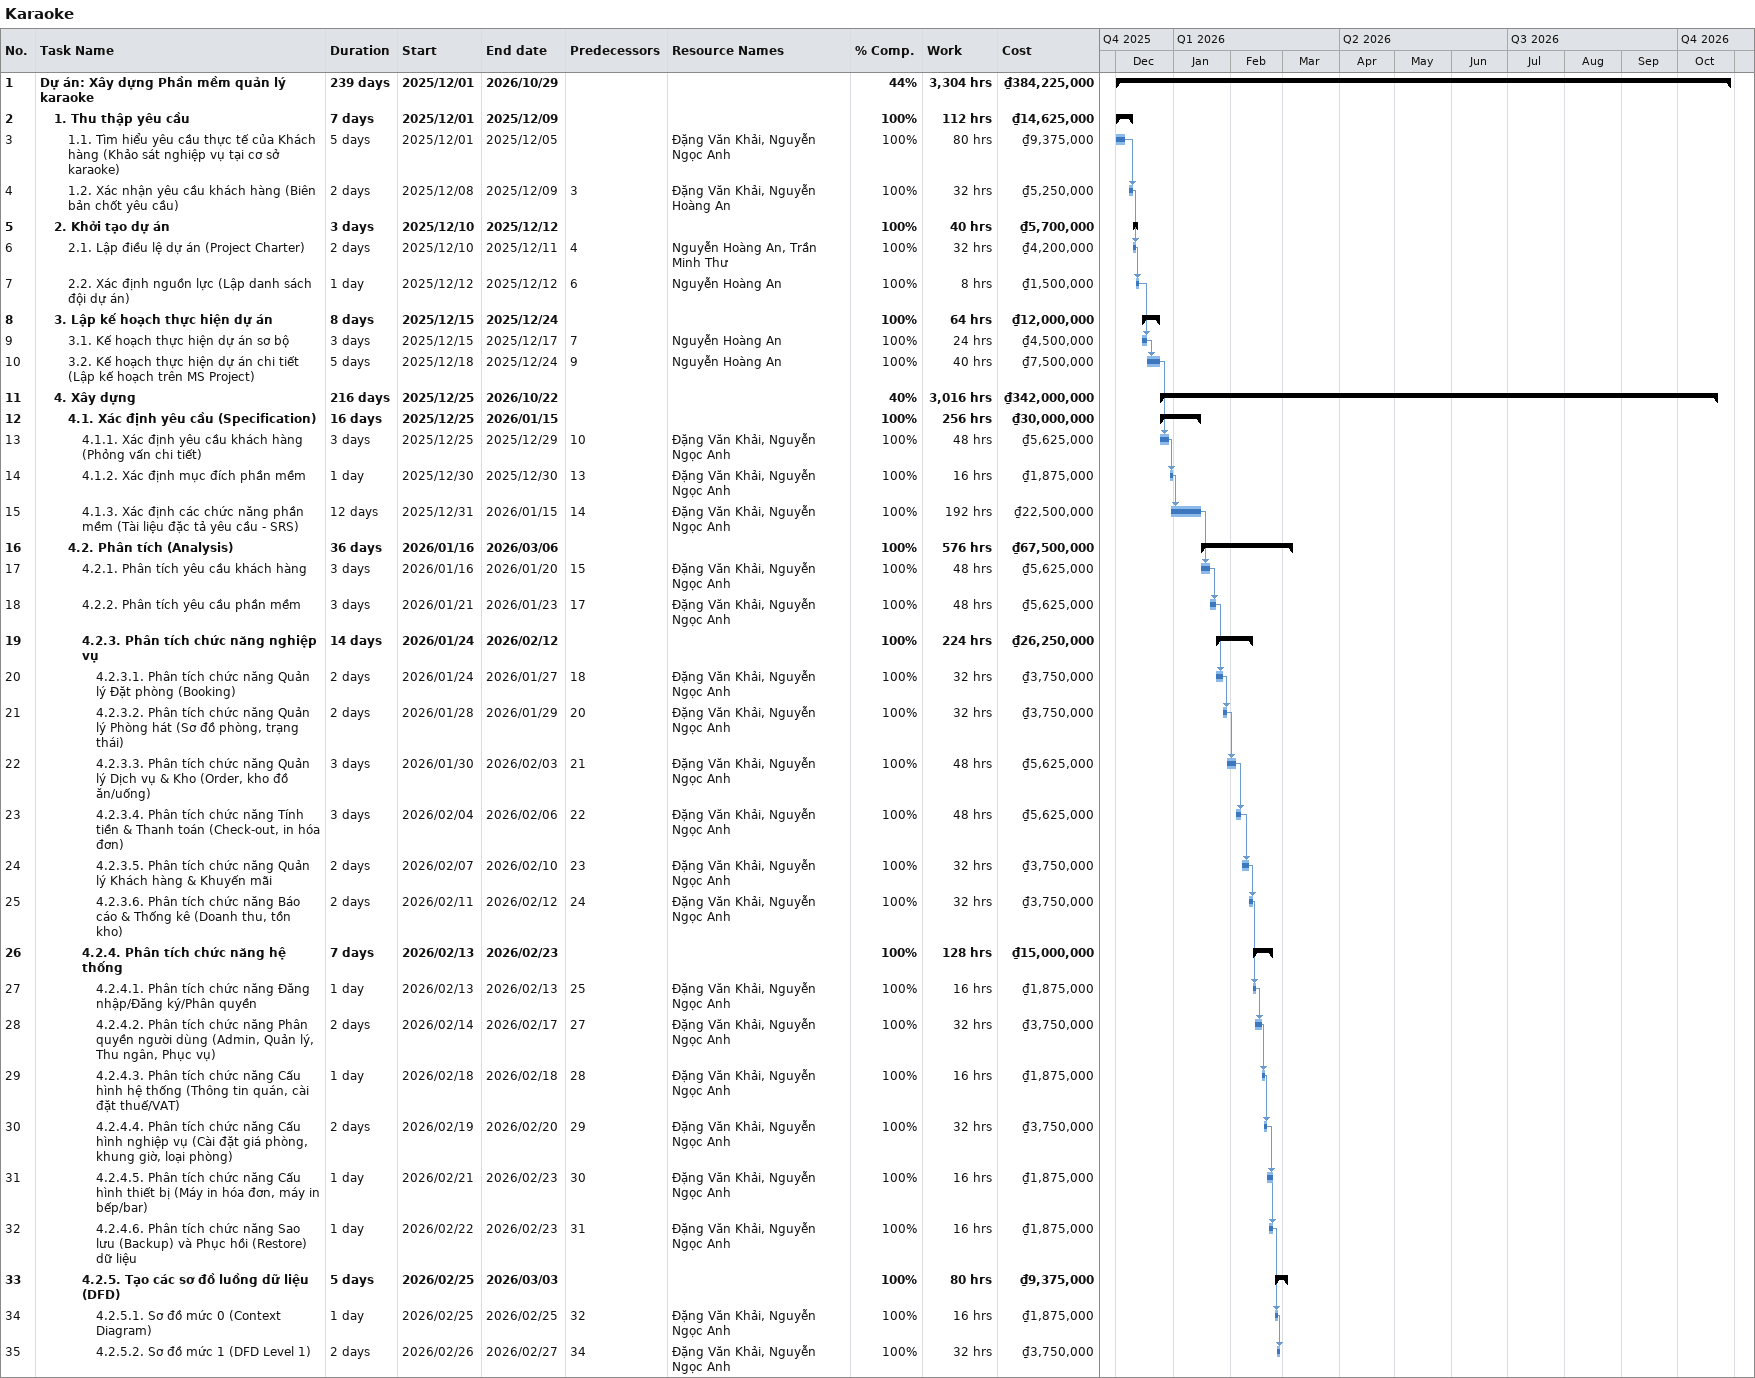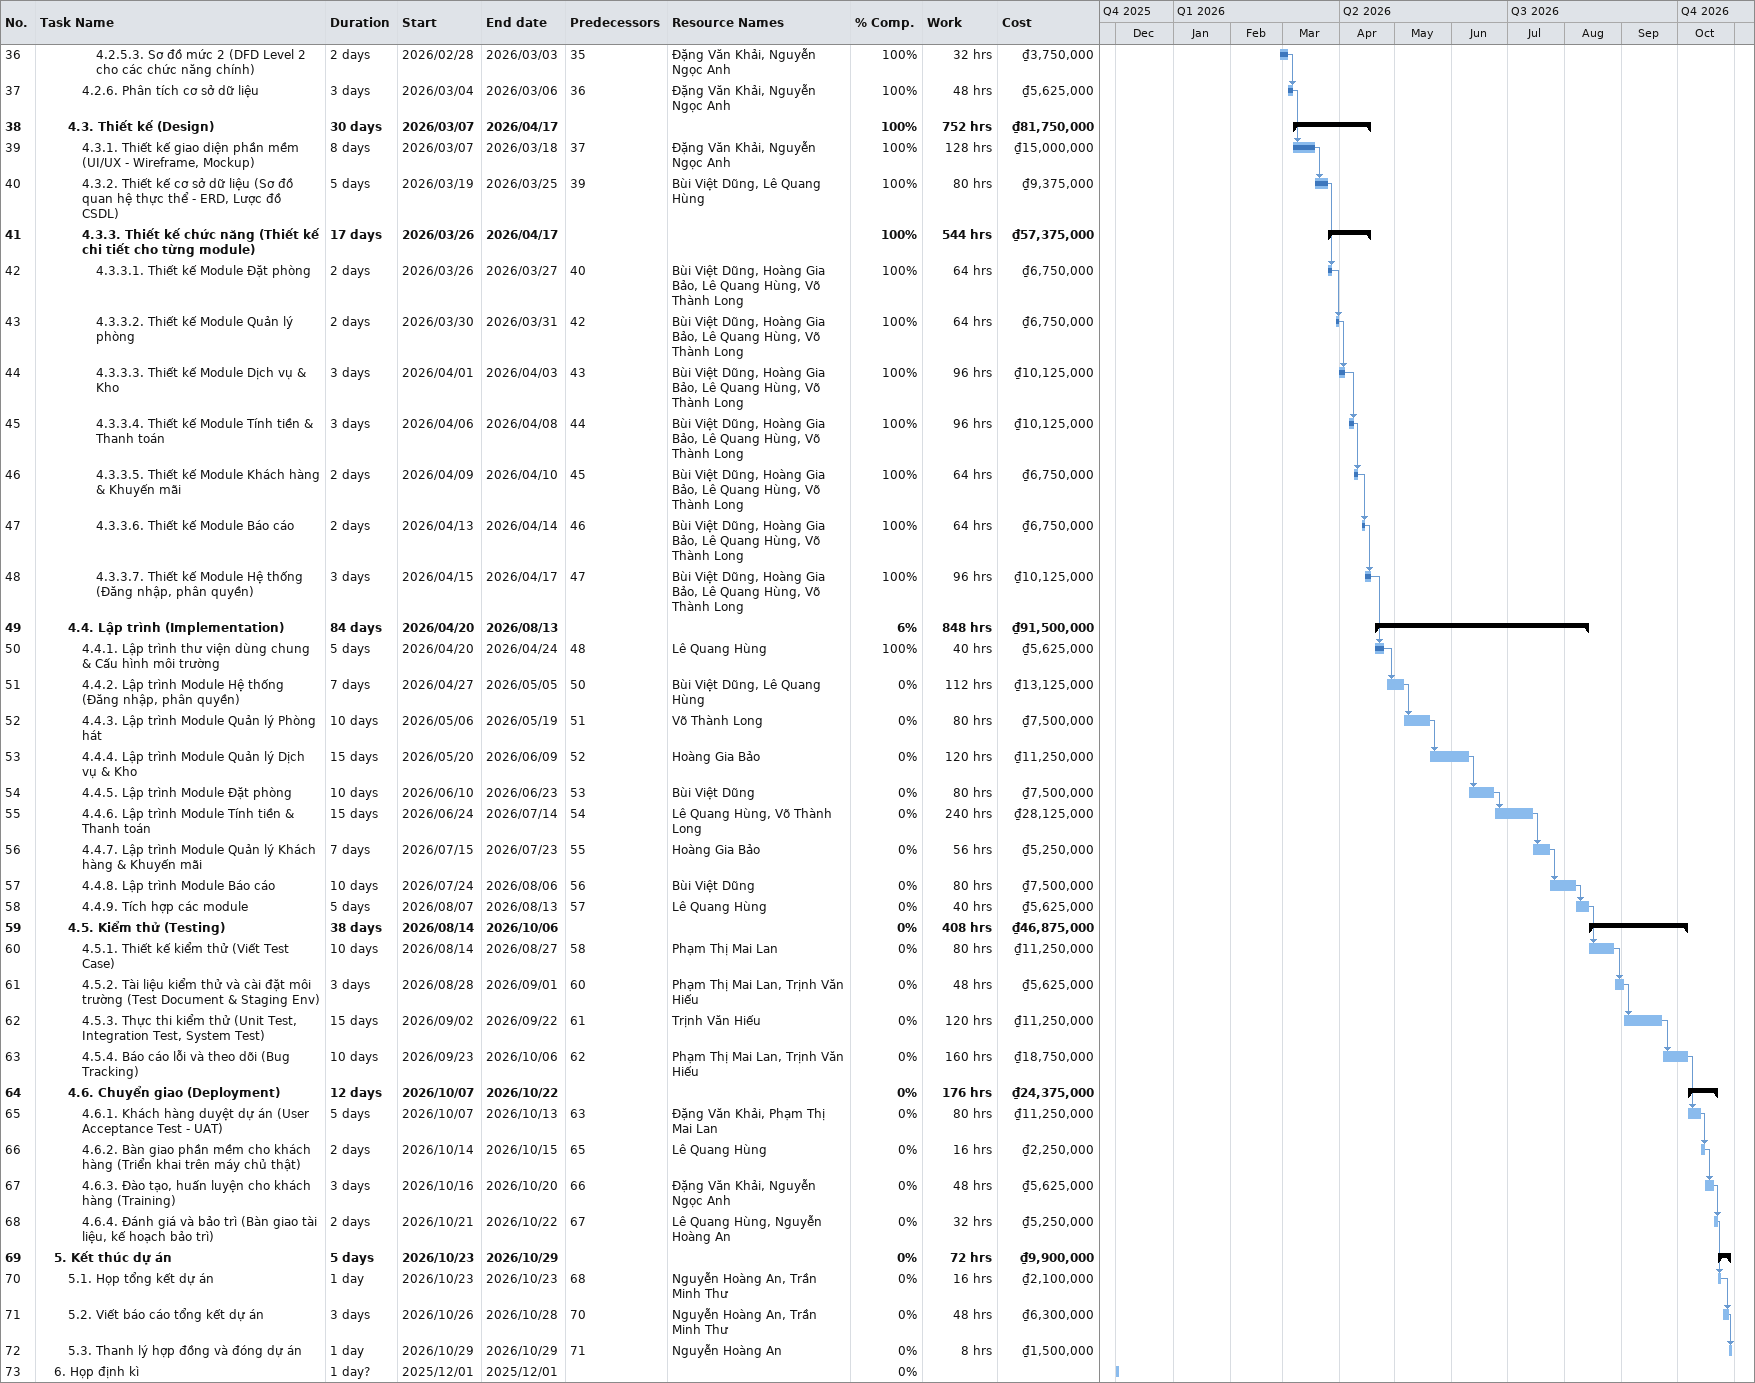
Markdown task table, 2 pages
Karaoke

| ID | Level | Task | Duration | Start | Finish | Predecessors | Resources | % complete | Work (h) | Cost (₫) |
|---|---|---|---|---|---|---|---|---|---|---|
| 1 | 1 | **Dự án: Xây dựng Phần mềm quản lý karaoke** | 239d | 2025-12-01 | 2026-10-29 |  |  | 44 | 3304 | 384225000 |
| 2 | 2 | **1. Thu thập yêu cầu** | 7d | 2025-12-01 | 2025-12-09 |  |  | 100 | 112 | 14625000 |
| 3 | 3 | 1.1. Tìm hiểu yêu cầu thực tế của Khách hàng (Khảo sát nghiệp vụ tại cơ sở karaoke) | 5d | 2025-12-01 | 2025-12-05 |  | Đặng Văn Khải, Nguyễn Ngọc Anh | 100 | 80 | 9375000 |
| 4 | 3 | 1.2. Xác nhận yêu cầu khách hàng (Biên bản chốt yêu cầu) | 2d | 2025-12-08 | 2025-12-09 | 3 | Đặng Văn Khải, Nguyễn Hoàng An | 100 | 32 | 5250000 |
| 5 | 2 | **2. Khởi tạo dự án** | 3d | 2025-12-10 | 2025-12-12 |  |  | 100 | 40 | 5700000 |
| 6 | 3 | 2.1. Lập điều lệ dự án (Project Charter) | 2d | 2025-12-10 | 2025-12-11 | 4 | Nguyễn Hoàng An, Trần Minh Thư | 100 | 32 | 4200000 |
| 7 | 3 | 2.2. Xác định nguồn lực (Lập danh sách đội dự án) | 1d | 2025-12-12 | 2025-12-12 | 6 | Nguyễn Hoàng An | 100 | 8 | 1500000 |
| 8 | 2 | **3. Lập kế hoạch thực hiện dự án** | 8d | 2025-12-15 | 2025-12-24 |  |  | 100 | 64 | 12000000 |
| 9 | 3 | 3.1. Kế hoạch thực hiện dự án sơ bộ | 3d | 2025-12-15 | 2025-12-17 | 7 | Nguyễn Hoàng An | 100 | 24 | 4500000 |
| 10 | 3 | 3.2. Kế hoạch thực hiện dự án chi tiết (Lập kế hoạch trên MS Project) | 5d | 2025-12-18 | 2025-12-24 | 9 | Nguyễn Hoàng An | 100 | 40 | 7500000 |
| 11 | 2 | **4. Xây dựng** | 216d | 2025-12-25 | 2026-10-22 |  |  | 40 | 3016 | 342000000 |
| 12 | 3 | **4.1. Xác định yêu cầu (Specification)** | 16d | 2025-12-25 | 2026-01-15 |  |  | 100 | 256 | 30000000 |
| 13 | 4 | 4.1.1. Xác định yêu cầu khách hàng (Phỏng vấn chi tiết) | 3d | 2025-12-25 | 2025-12-29 | 10 | Đặng Văn Khải, Nguyễn Ngọc Anh | 100 | 48 | 5625000 |
| 14 | 4 | 4.1.2. Xác định mục đích phần mềm | 1d | 2025-12-30 | 2025-12-30 | 13 | Đặng Văn Khải, Nguyễn Ngọc Anh | 100 | 16 | 1875000 |
| 15 | 4 | 4.1.3. Xác định các chức năng phần mềm (Tài liệu đặc tả yêu cầu - SRS) | 12d | 2025-12-31 | 2026-01-15 | 14 | Đặng Văn Khải, Nguyễn Ngọc Anh | 100 | 192 | 22500000 |
| 16 | 3 | **4.2. Phân tích (Analysis)** | 36d | 2026-01-16 | 2026-03-06 |  |  | 100 | 576 | 67500000 |
| 17 | 4 | 4.2.1. Phân tích yêu cầu khách hàng | 3d | 2026-01-16 | 2026-01-20 | 15 | Đặng Văn Khải, Nguyễn Ngọc Anh | 100 | 48 | 5625000 |
| 18 | 4 | 4.2.2. Phân tích yêu cầu phần mềm | 3d | 2026-01-21 | 2026-01-23 | 17 | Đặng Văn Khải, Nguyễn Ngọc Anh | 100 | 48 | 5625000 |
| 19 | 4 | **4.2.3. Phân tích chức năng nghiệp vụ** | 14d | 2026-01-24 | 2026-02-12 |  |  | 100 | 224 | 26250000 |
| 20 | 5 | 4.2.3.1. Phân tích chức năng Quản lý Đặt phòng (Booking) | 2d | 2026-01-24 | 2026-01-27 | 18 | Đặng Văn Khải, Nguyễn Ngọc Anh | 100 | 32 | 3750000 |
| 21 | 5 | 4.2.3.2. Phân tích chức năng Quản lý Phòng hát (Sơ đồ phòng, trạng thái) | 2d | 2026-01-28 | 2026-01-29 | 20 | Đặng Văn Khải, Nguyễn Ngọc Anh | 100 | 32 | 3750000 |
| 22 | 5 | 4.2.3.3. Phân tích chức năng Quản lý Dịch vụ & Kho (Order, kho đồ ăn/uống) | 3d | 2026-01-30 | 2026-02-03 | 21 | Đặng Văn Khải, Nguyễn Ngọc Anh | 100 | 48 | 5625000 |
| 23 | 5 | 4.2.3.4. Phân tích chức năng Tính tiền & Thanh toán (Check-out, in hóa đơn) | 3d | 2026-02-04 | 2026-02-06 | 22 | Đặng Văn Khải, Nguyễn Ngọc Anh | 100 | 48 | 5625000 |
| 24 | 5 | 4.2.3.5. Phân tích chức năng Quản lý Khách hàng & Khuyến mãi | 2d | 2026-02-07 | 2026-02-10 | 23 | Đặng Văn Khải, Nguyễn Ngọc Anh | 100 | 32 | 3750000 |
| 25 | 5 | 4.2.3.6. Phân tích chức năng Báo cáo & Thống kê (Doanh thu, tồn kho) | 2d | 2026-02-11 | 2026-02-12 | 24 | Đặng Văn Khải, Nguyễn Ngọc Anh | 100 | 32 | 3750000 |
| 26 | 4 | **4.2.4. Phân tích chức năng hệ thống** | 7d | 2026-02-13 | 2026-02-23 |  |  | 100 | 128 | 15000000 |
| 27 | 5 | 4.2.4.1. Phân tích chức năng Đăng nhập/Đăng ký/Phân quyền | 1d | 2026-02-13 | 2026-02-13 | 25 | Đặng Văn Khải, Nguyễn Ngọc Anh | 100 | 16 | 1875000 |
| 28 | 5 | 4.2.4.2. Phân tích chức năng Phân quyền người dùng (Admin, Quản lý, Thu ngân, Phục vụ) | 2d | 2026-02-14 | 2026-02-17 | 27 | Đặng Văn Khải, Nguyễn Ngọc Anh | 100 | 32 | 3750000 |
| 29 | 5 | 4.2.4.3. Phân tích chức năng Cấu hình hệ thống (Thông tin quán, cài đặt thuế/VAT) | 1d | 2026-02-18 | 2026-02-18 | 28 | Đặng Văn Khải, Nguyễn Ngọc Anh | 100 | 16 | 1875000 |
| 30 | 5 | 4.2.4.4. Phân tích chức năng Cấu hình nghiệp vụ (Cài đặt giá phòng, khung giờ, loại phòng) | 2d | 2026-02-19 | 2026-02-20 | 29 | Đặng Văn Khải, Nguyễn Ngọc Anh | 100 | 32 | 3750000 |
| 31 | 5 | 4.2.4.5. Phân tích chức năng Cấu hình thiết bị (Máy in hóa đơn, máy in bếp/bar) | 1d | 2026-02-21 | 2026-02-23 | 30 | Đặng Văn Khải, Nguyễn Ngọc Anh | 100 | 16 | 1875000 |
| 32 | 5 | 4.2.4.6. Phân tích chức năng Sao lưu (Backup) và Phục hồi (Restore) dữ liệu | 1d | 2026-02-22 | 2026-02-23 | 31 | Đặng Văn Khải, Nguyễn Ngọc Anh | 100 | 16 | 1875000 |
| 33 | 4 | **4.2.5. Tạo các sơ đồ luồng dữ liệu (DFD)** | 5d | 2026-02-25 | 2026-03-03 |  |  | 100 | 80 | 9375000 |
| 34 | 5 | 4.2.5.1. Sơ đồ mức 0 (Context Diagram) | 1d | 2026-02-25 | 2026-02-25 | 32 | Đặng Văn Khải, Nguyễn Ngọc Anh | 100 | 16 | 1875000 |
| 35 | 5 | 4.2.5.2. Sơ đồ mức 1 (DFD Level 1) | 2d | 2026-02-26 | 2026-02-27 | 34 | Đặng Văn Khải, Nguyễn Ngọc Anh | 100 | 32 | 3750000 |
| 36 | 5 | 4.2.5.3. Sơ đồ mức 2 (DFD Level 2 cho các chức năng chính) | 2d | 2026-02-28 | 2026-03-03 | 35 | Đặng Văn Khải, Nguyễn Ngọc Anh | 100 | 32 | 3750000 |
| 37 | 4 | 4.2.6. Phân tích cơ sở dữ liệu | 3d | 2026-03-04 | 2026-03-06 | 36 | Đặng Văn Khải, Nguyễn Ngọc Anh | 100 | 48 | 5625000 |
| 38 | 3 | **4.3. Thiết kế (Design)** | 30d | 2026-03-07 | 2026-04-17 |  |  | 100 | 752 | 81750000 |
| 39 | 4 | 4.3.1. Thiết kế giao diện phần mềm (UI/UX - Wireframe, Mockup) | 8d | 2026-03-07 | 2026-03-18 | 37 | Đặng Văn Khải, Nguyễn Ngọc Anh | 100 | 128 | 15000000 |
| 40 | 4 | 4.3.2. Thiết kế cơ sở dữ liệu (Sơ đồ quan hệ thực thể - ERD, Lược đồ CSDL) | 5d | 2026-03-19 | 2026-03-25 | 39 | Bùi Việt Dũng, Lê Quang Hùng | 100 | 80 | 9375000 |
| 41 | 4 | **4.3.3. Thiết kế chức năng (Thiết kế chi tiết cho từng module)** | 17d | 2026-03-26 | 2026-04-17 |  |  | 100 | 544 | 57375000 |
| 42 | 5 | 4.3.3.1. Thiết kế Module Đặt phòng | 2d | 2026-03-26 | 2026-03-27 | 40 | Bùi Việt Dũng, Hoàng Gia Bảo, Lê Quang Hùng, Võ Thành Long | 100 | 64 | 6750000 |
| 43 | 5 | 4.3.3.2. Thiết kế Module Quản lý phòng | 2d | 2026-03-30 | 2026-03-31 | 42 | Bùi Việt Dũng, Hoàng Gia Bảo, Lê Quang Hùng, Võ Thành Long | 100 | 64 | 6750000 |
| 44 | 5 | 4.3.3.3. Thiết kế Module Dịch vụ & Kho | 3d | 2026-04-01 | 2026-04-03 | 43 | Bùi Việt Dũng, Hoàng Gia Bảo, Lê Quang Hùng, Võ Thành Long | 100 | 96 | 10125000 |
| 45 | 5 | 4.3.3.4. Thiết kế Module Tính tiền & Thanh toán | 3d | 2026-04-06 | 2026-04-08 | 44 | Bùi Việt Dũng, Hoàng Gia Bảo, Lê Quang Hùng, Võ Thành Long | 100 | 96 | 10125000 |
| 46 | 5 | 4.3.3.5. Thiết kế Module Khách hàng & Khuyến mãi | 2d | 2026-04-09 | 2026-04-10 | 45 | Bùi Việt Dũng, Hoàng Gia Bảo, Lê Quang Hùng, Võ Thành Long | 100 | 64 | 6750000 |
| 47 | 5 | 4.3.3.6. Thiết kế Module Báo cáo | 2d | 2026-04-13 | 2026-04-14 | 46 | Bùi Việt Dũng, Hoàng Gia Bảo, Lê Quang Hùng, Võ Thành Long | 100 | 64 | 6750000 |
| 48 | 5 | 4.3.3.7. Thiết kế Module Hệ thống (Đăng nhập, phân quyền) | 3d | 2026-04-15 | 2026-04-17 | 47 | Bùi Việt Dũng, Hoàng Gia Bảo, Lê Quang Hùng, Võ Thành Long | 100 | 96 | 10125000 |
| 49 | 3 | **4.4. Lập trình (Implementation)** | 84d | 2026-04-20 | 2026-08-13 |  |  | 6 | 848 | 91500000 |
| 50 | 4 | 4.4.1. Lập trình thư viện dùng chung & Cấu hình môi trường | 5d | 2026-04-20 | 2026-04-24 | 48 | Lê Quang Hùng | 100 | 40 | 5625000 |
| 51 | 4 | 4.4.2. Lập trình Module Hệ thống (Đăng nhập, phân quyền) | 7d | 2026-04-27 | 2026-05-05 | 50 | Bùi Việt Dũng, Lê Quang Hùng | 0 | 112 | 13125000 |
| 52 | 4 | 4.4.3. Lập trình Module Quản lý Phòng hát | 10d | 2026-05-06 | 2026-05-19 | 51 | Võ Thành Long | 0 | 80 | 7500000 |
| 53 | 4 | 4.4.4. Lập trình Module Quản lý Dịch vụ & Kho | 15d | 2026-05-20 | 2026-06-09 | 52 | Hoàng Gia Bảo | 0 | 120 | 11250000 |
| 54 | 4 | 4.4.5. Lập trình Module Đặt phòng | 10d | 2026-06-10 | 2026-06-23 | 53 | Bùi Việt Dũng | 0 | 80 | 7500000 |
| 55 | 4 | 4.4.6. Lập trình Module Tính tiền & Thanh toán | 15d | 2026-06-24 | 2026-07-14 | 54 | Lê Quang Hùng, Võ Thành Long | 0 | 240 | 28125000 |
| 56 | 4 | 4.4.7. Lập trình Module Quản lý Khách hàng & Khuyến mãi | 7d | 2026-07-15 | 2026-07-23 | 55 | Hoàng Gia Bảo | 0 | 56 | 5250000 |
| 57 | 4 | 4.4.8. Lập trình Module Báo cáo | 10d | 2026-07-24 | 2026-08-06 | 56 | Bùi Việt Dũng | 0 | 80 | 7500000 |
| 58 | 4 | 4.4.9. Tích hợp các module | 5d | 2026-08-07 | 2026-08-13 | 57 | Lê Quang Hùng | 0 | 40 | 5625000 |
| 59 | 3 | **4.5. Kiểm thử (Testing)** | 38d | 2026-08-14 | 2026-10-06 |  |  | 0 | 408 | 46875000 |
| 60 | 4 | 4.5.1. Thiết kế kiểm thử (Viết Test Case) | 10d | 2026-08-14 | 2026-08-27 | 58 | Phạm Thị Mai Lan | 0 | 80 | 11250000 |
| 61 | 4 | 4.5.2. Tài liệu kiểm thử và cài đặt môi trường (Test Document & Staging Env) | 3d | 2026-08-28 | 2026-09-01 | 60 | Phạm Thị Mai Lan, Trịnh Văn Hiếu | 0 | 48 | 5625000 |
| 62 | 4 | 4.5.3. Thực thi kiểm thử (Unit Test, Integration Test, System Test) | 15d | 2026-09-02 | 2026-09-22 | 61 | Trịnh Văn Hiếu | 0 | 120 | 11250000 |
| 63 | 4 | 4.5.4. Báo cáo lỗi và theo dõi (Bug Tracking) | 10d | 2026-09-23 | 2026-10-06 | 62 | Phạm Thị Mai Lan, Trịnh Văn Hiếu | 0 | 160 | 18750000 |
| 64 | 3 | **4.6. Chuyển giao (Deployment)** | 12d | 2026-10-07 | 2026-10-22 |  |  | 0 | 176 | 24375000 |
| 65 | 4 | 4.6.1. Khách hàng duyệt dự án (User Acceptance Test - UAT) | 5d | 2026-10-07 | 2026-10-13 | 63 | Đặng Văn Khải, Phạm Thị Mai Lan | 0 | 80 | 11250000 |
| 66 | 4 | 4.6.2. Bàn giao phần mềm cho khách hàng (Triển khai trên máy chủ thật) | 2d | 2026-10-14 | 2026-10-15 | 65 | Lê Quang Hùng | 0 | 16 | 2250000 |
| 67 | 4 | 4.6.3. Đào tạo, huấn luyện cho khách hàng (Training) | 3d | 2026-10-16 | 2026-10-20 | 66 | Đặng Văn Khải, Nguyễn Ngọc Anh | 0 | 48 | 5625000 |
| 68 | 4 | 4.6.4. Đánh giá và bảo trì (Bàn giao tài liệu, kế hoạch bảo trì) | 2d | 2026-10-21 | 2026-10-22 | 67 | Lê Quang Hùng, Nguyễn Hoàng An | 0 | 32 | 5250000 |
| 69 | 2 | **5. Kết thúc dự án** | 5d | 2026-10-23 | 2026-10-29 |  |  | 0 | 72 | 9900000 |
| 70 | 3 | 5.1. Họp tổng kết dự án | 1d | 2026-10-23 | 2026-10-23 | 68 | Nguyễn Hoàng An, Trần Minh Thư | 0 | 16 | 2100000 |
| 71 | 3 | 5.2. Viết báo cáo tổng kết dự án | 3d | 2026-10-26 | 2026-10-28 | 70 | Nguyễn Hoàng An, Trần Minh Thư | 0 | 48 | 6300000 |
| 72 | 3 | 5.3. Thanh lý hợp đồng và đóng dự án | 1d | 2026-10-29 | 2026-10-29 | 71 | Nguyễn Hoàng An | 0 | 8 | 1500000 |
| 73 | 2 | 6. Họp định kì | 1d? | 2025-12-01 | 2025-12-01 |  |  | 0 |  |  |
